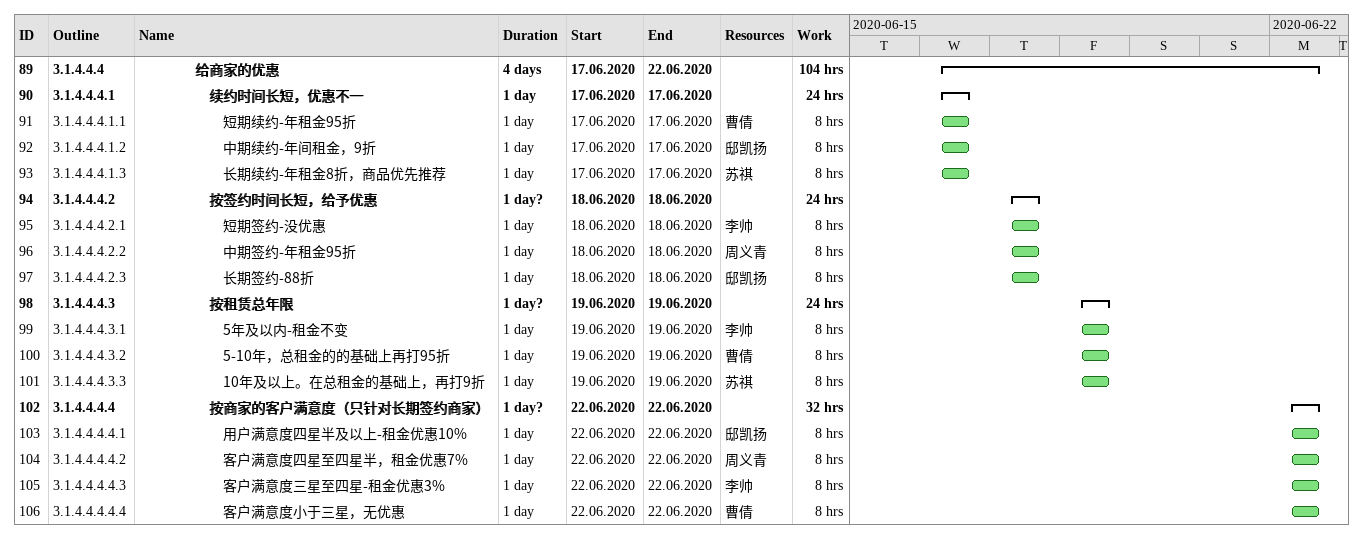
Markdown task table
| ID | WBS | Task | Duration | Start | Finish | Resources | Work (h) |
|---|---|---|---|---|---|---|---|
| 89 | 3.1.4.4.4 | **给商家的优惠** | 4d | 2020-06-17 | 2020-06-22 |  | 104 |
| 90 | 3.1.4.4.4.1 | **续约时间长短，优惠不一** | 1d | 2020-06-17 | 2020-06-17 |  | 24 |
| 91 | 3.1.4.4.4.1.1 | 短期续约-年租金95折 | 1d | 2020-06-17 | 2020-06-17 | 曹倩 | 8 |
| 92 | 3.1.4.4.4.1.2 | 中期续约-年间租金，9折 | 1d | 2020-06-17 | 2020-06-17 | 邸凯扬 | 8 |
| 93 | 3.1.4.4.4.1.3 | 长期续约-年租金8折，商品优先推荐 | 1d | 2020-06-17 | 2020-06-17 | 苏祺 | 8 |
| 94 | 3.1.4.4.4.2 | **按签约时间长短，给予优惠** | 1d? | 2020-06-18 | 2020-06-18 |  | 24 |
| 95 | 3.1.4.4.4.2.1 | 短期签约-没优惠 | 1d | 2020-06-18 | 2020-06-18 | 李帅 | 8 |
| 96 | 3.1.4.4.4.2.2 | 中期签约-年租金95折 | 1d | 2020-06-18 | 2020-06-18 | 周义青 | 8 |
| 97 | 3.1.4.4.4.2.3 | 长期签约-88折 | 1d | 2020-06-18 | 2020-06-18 | 邸凯扬 | 8 |
| 98 | 3.1.4.4.4.3 | **按租赁总年限** | 1d? | 2020-06-19 | 2020-06-19 |  | 24 |
| 99 | 3.1.4.4.4.3.1 | 5年及以内-租金不变 | 1d | 2020-06-19 | 2020-06-19 | 李帅 | 8 |
| 100 | 3.1.4.4.4.3.2 | 5-10年，总租金的的基础上再打95折 | 1d | 2020-06-19 | 2020-06-19 | 曹倩 | 8 |
| 101 | 3.1.4.4.4.3.3 | 10年及以上。在总租金的基础上，再打9折 | 1d | 2020-06-19 | 2020-06-19 | 苏祺 | 8 |
| 102 | 3.1.4.4.4.4 | **按商家的客户满意度（只针对长期签约商家）** | 1d? | 2020-06-22 | 2020-06-22 |  | 32 |
| 103 | 3.1.4.4.4.4.1 | 用户满意度四星半及以上-租金优惠10% | 1d | 2020-06-22 | 2020-06-22 | 邸凯扬 | 8 |
| 104 | 3.1.4.4.4.4.2 | 客户满意度四星至四星半，租金优惠7% | 1d | 2020-06-22 | 2020-06-22 | 周义青 | 8 |
| 105 | 3.1.4.4.4.4.3 | 客户满意度三星至四星-租金优惠3% | 1d | 2020-06-22 | 2020-06-22 | 李帅 | 8 |
| 106 | 3.1.4.4.4.4.4 | 客户满意度小于三星，无优惠 | 1d | 2020-06-22 | 2020-06-22 | 曹倩 | 8 |
